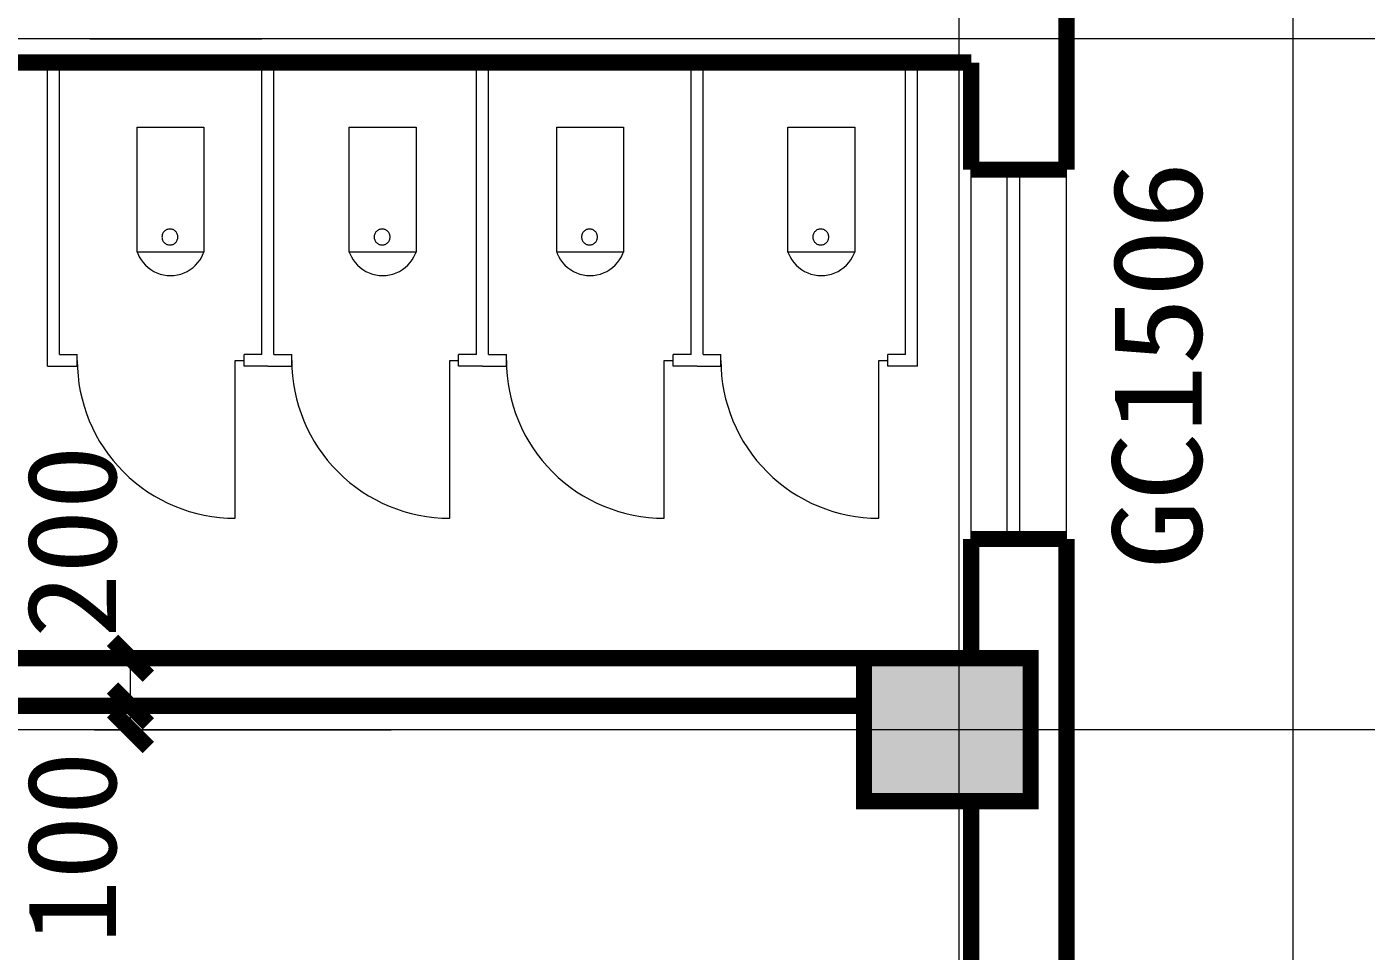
# Model space of a CAD drawing. Extents: x -307567 to 704339, y -10277 to 165507.
# Drawn here: x -211079 to -205460, y 28651 to 32531 of the extents above; entities that cross this region are included whole.
import ezdxf
from ezdxf.enums import TextEntityAlignment as Align

# ---------------------------------------------------------------- set-up
doc = ezdxf.new("R2010")
doc.units = 0
doc.header["$MEASUREMENT"] = 0
doc.layers.add('我的', color=255, linetype='CONTINUOUS', lineweight=0)
doc.styles.get("Standard").update_dxf_attribs({"font": 'txt', "height": 3})

msp = doc.modelspace()

# ---------------------------------------------------------------- linework, layer by layer
at = {"layer": '我的', "color": 0}
for p, q in [((-207167.39035, 13462.38227), (-207167.39035, 99323.43291)), ((-205767.4004, 24180.54348), (-205767.4004, 36580.48338)), ((-203463.16693, 32480.50236), (-214067.35585, 32480.50236)), ((-210814.86967, 32480.50236), (-210092.37572, 32480.50236)), ((-210992.37122, 31105.50962), (-210992.37122, 32380.50438)), ((-210942.37453, 31155.5086), (-210942.37453, 32380.50438)), ((-210814.86967, 32380.50438), (-210092.37572, 32380.50438)), ((-210092.37572, 31155.5086), (-210092.37572, 32380.50438)), ((-210042.37903, 31155.5086), (-210042.37903, 32380.50438)), ((-209192.38022, 31155.5086), (-209192.38022, 32380.50438)), ((-209142.38353, 31155.5086), (-209142.38353, 32380.50438)), ((-208292.38472, 31155.5086), (-208292.38472, 32380.50438)), ((-208242.38803, 31155.5086), (-208242.38803, 32380.50438)), ((-207392.38922, 31155.5086), (-207392.38922, 32380.50438)), ((-207342.39253, 31105.50962), (-207342.39253, 32380.50438)), ((-210616.15545, 32108.81614), (-210336.15655, 32108.81614)), ((-210616.15545, 31584.91968), (-210616.15545, 32108.81614)), ((-210336.15655, 32108.81614), (-210336.15655, 31584.91968)), ((-209726.15746, 32108.81614), (-209446.15856, 32108.81614)), ((-209726.15746, 31584.91968), (-209726.15746, 32108.81614)), ((-209446.15856, 32108.81614), (-209446.15856, 31584.91968)), ((-208856.16364, 32108.81614), (-208576.16016, 32108.81614)), ((-208856.16364, 31584.91968), (-208856.16364, 32108.81614)), ((-208576.16016, 32108.81614), (-208576.16016, 31584.91968)), ((-207886.16727, 32108.81614), (-207606.17295, 32108.81614)), ((-207886.16727, 31584.91968), (-207886.16727, 32108.81614)), ((-207606.17295, 32108.81614), (-207606.17295, 31584.91968)), ((-207117.39365, 30380.51286), (-207117.39365, 31930.50549)), ((-206967.3944, 31930.50549), (-206967.3944, 30380.51286)), ((-206914.83424, 31930.50549), (-206914.83424, 30380.51286)), ((-206717.3926, 30380.51286), (-206717.3926, 31930.50549)), ((-210336.15655, 31584.91968), (-210616.15545, 31584.91968)), ((-209446.15856, 31584.91968), (-209726.15746, 31584.91968)), ((-208576.16016, 31584.91968), (-208856.16364, 31584.91968)), ((-207606.17295, 31584.91968), (-207886.16727, 31584.91968)), ((-210942.37453, 31155.5086), (-210867.3749, 31155.5086)), ((-210867.3749, 31105.50962), (-210867.3749, 31155.5086)), ((-210204.87516, 31130.50911), (-210167.37535, 31130.50911)), ((-210204.87516, 30468.0128), (-210204.87516, 31130.50911)), ((-210092.37572, 31155.5086), (-210167.37535, 31155.5086)), ((-210167.37535, 31105.50962), (-210167.37535, 31155.5086)), ((-210042.37903, 31155.5086), (-209967.3794, 31155.5086)), ((-209967.3794, 31105.50962), (-209967.3794, 31155.5086)), ((-209304.87966, 31130.50911), (-209267.37985, 31130.50911)), ((-209304.87966, 30468.0128), (-209304.87966, 31130.50911)), ((-209192.38022, 31155.5086), (-209267.37985, 31155.5086)), ((-209267.37985, 31105.50962), (-209267.37985, 31155.5086)), ((-209142.38353, 31155.5086), (-209067.3839, 31155.5086)), ((-209067.3839, 31105.50962), (-209067.3839, 31155.5086)), ((-208404.88416, 31130.50911), (-208367.38435, 31130.50911)), ((-208404.88416, 30468.0128), (-208404.88416, 31130.50911)), ((-208292.38472, 31155.5086), (-208367.38435, 31155.5086)), ((-208367.38435, 31105.50962), (-208367.38435, 31155.5086)), ((-208242.38803, 31155.5086), (-208167.3884, 31155.5086)), ((-208167.3884, 31105.50962), (-208167.3884, 31155.5086)), ((-207504.88866, 31130.50911), (-207467.38885, 31130.50911)), ((-207504.88866, 30468.0128), (-207504.88866, 31130.50911)), ((-207392.38922, 31155.5086), (-207467.38885, 31155.5086)), ((-207467.38885, 31105.50962), (-207467.38885, 31155.5086)), ((-210992.37122, 31105.50962), (-210867.3749, 31105.50962)), ((-210067.37738, 31105.50962), (-210167.37535, 31105.50962)), ((-210067.37738, 31105.50962), (-209967.3794, 31105.50962)), ((-209167.38645, 31105.50962), (-209267.37985, 31105.50962)), ((-209167.38645, 31105.50962), (-209067.3839, 31105.50962)), ((-208267.39095, 31105.50962), (-208367.38435, 31105.50962)), ((-208267.39095, 31105.50962), (-208167.3884, 31105.50962)), ((-207342.39253, 31105.50962), (-207467.38885, 31105.50962)), ((-210794.31618, 29880.51498), (-209550.48695, 29880.51498)), ((-210644.31693, 29680.51674), (-210644.31693, 29880.51498)), ((-210794.31618, 29680.51674), (-209550.48695, 29680.51674)), ((-210644.31693, 29580.51648), (-210644.31693, 29680.51674)), ((-189822.88479, 29580.51648), (-241491.62516, 29580.51648)), ((-203463.16693, 29580.51648), (-214245.83244, 29580.51648)), ((-210794.31618, 29580.51648), (-209550.48695, 29580.51648)), ((-207167.39035, 27938.00798), (-207167.39035, 29152.66065))]:
    msp.add_line(p, q, dxfattribs=at)
at = {"layer": '我的', "color": 0, "const_width": 67.49966}
for points in [[(-206717.3926, 32480.50236), (-206717.3926, 33030.49808)], [(-206717.3926, 32480.50236), (-206717.3926, 31930.50549)], [(-211967.36635, 32381.06285), (-210967.37288, 32380.50438)], [(-210967.37288, 32380.50438), (-210067.37738, 32380.50438)], [(-210067.37738, 32380.50438), (-209167.38645, 32380.50438)], [(-209167.38645, 32380.50438), (-208267.39095, 32380.50438)], [(-208267.39095, 32380.50438), (-207367.39545, 32380.50438)], [(-207367.39545, 32380.50438), (-207117.39365, 32380.50438)], [(-207117.3845, 32380.50438), (-207117.39365, 31930.50549)], [(-206717.3926, 31930.50549), (-207117.39365, 31930.50549)], [(-207117.3845, 29880.51498), (-207117.39365, 30380.51286)], [(-206717.3926, 30380.51286), (-207117.39365, 30380.51286)], [(-206717.3926, 29580.51648), (-206717.3926, 30380.51286)], [(-210719.31656, 29955.5146), (-210569.31731, 29805.51535)], [(-211967.36635, 29880.51498), (-207567.3914, 29880.51498)], [(-207567.3914, 29880.51498), (-207567.3914, 29280.51798), (-206867.39185, 29280.51798), (-206867.39185, 29880.51498), (-207567.3914, 29880.51498), (-207567.3914, 29280.51798)], [(-210719.31656, 29755.51636), (-210569.31731, 29605.51711)], [(-211967.36635, 29680.51674), (-207567.3914, 29680.51674)], [(-210719.31656, 29655.5161), (-210569.31731, 29505.51685)], [(-206717.3926, 27530.52711), (-206717.3926, 29580.51648)], [(-207117.39365, 27530.52711), (-207117.39365, 29280.51798)]]:
    msp.add_lwpolyline(points, dxfattribs=at)
at = {"layer": '我的', "color": 0}
for points in [[(-210445.02136, 31648.21663), (-210445.18616, 31651.49649), (-210445.6668, 31654.74546), (-210446.46331, 31657.93262), (-210447.57109, 31661.02365), (-210448.97184, 31663.99338), (-210450.66098, 31666.8109), (-210452.6202, 31669.44875), (-210454.82661, 31671.8829), (-210457.25732, 31674.08816), (-210459.89861, 31676.04509), (-210462.71384, 31677.73309), (-210465.68471, 31679.13727), (-210468.7746, 31680.24391), (-210471.96062, 31681.04156), (-210475.21072, 31681.5245), (-210478.49287, 31681.68471), (-210481.77045, 31681.5245), (-210485.02055, 31681.04156), (-210488.20657, 31680.24391), (-210491.30104, 31679.13727), (-210494.26733, 31677.73309), (-210497.08256, 31676.04509), (-210499.72385, 31674.08816), (-210502.15914, 31671.8829), (-210504.36097, 31669.44875), (-210506.32019, 31666.8109), (-210508.00933, 31663.99338), (-210509.41465, 31661.02365), (-210510.51786, 31657.93262), (-210511.31894, 31654.74546), (-210511.79959, 31651.49649), (-210511.95981, 31648.21663), (-210511.79959, 31644.93677), (-210511.31894, 31641.68781), (-210510.51786, 31638.50065), (-210509.41465, 31635.40961), (-210508.00933, 31632.43989), (-210506.32019, 31629.62351), (-210504.36097, 31626.98452), (-210502.15914, 31624.55037), (-210499.72385, 31622.3451), (-210497.08256, 31620.38817), (-210494.26733, 31618.70018), (-210491.30104, 31617.296), (-210488.20657, 31616.18936), (-210485.02055, 31615.39171), (-210481.77045, 31614.90877), (-210478.49287, 31614.74855), (-210475.21072, 31614.90877), (-210471.96062, 31615.39171), (-210468.7746, 31616.18936), (-210465.68471, 31617.296), (-210462.71384, 31618.70018), (-210459.89861, 31620.38817), (-210457.25732, 31622.3451), (-210454.82661, 31624.55037), (-210452.6202, 31626.98452), (-210450.66098, 31629.62237), (-210448.97184, 31632.43989), (-210447.57109, 31635.40961), (-210446.46331, 31638.50065), (-210445.6668, 31641.68781), (-210445.18616, 31644.93677), (-210445.02136, 31648.21663)], [(-209555.02795, 31648.21663), (-209555.18816, 31651.49649), (-209555.66881, 31654.74546), (-209556.4699, 31657.93262), (-209557.5731, 31661.02365), (-209558.97843, 31663.99338), (-209560.66757, 31666.8109), (-209562.62679, 31669.44875), (-209564.82862, 31671.8829), (-209567.26391, 31674.08816), (-209569.90061, 31676.04509), (-209572.72042, 31677.73309), (-209575.68672, 31679.13727), (-209578.78119, 31680.24391), (-209581.9672, 31681.04156), (-209585.21273, 31681.5245), (-209588.49488, 31681.68471), (-209591.77703, 31681.5245), (-209595.02256, 31681.04156), (-209598.20858, 31680.24391), (-209601.30305, 31679.13727), (-209604.27392, 31677.73309), (-209607.08915, 31676.04509), (-209609.72586, 31674.08816), (-209612.16115, 31671.8829), (-209614.36756, 31669.44875), (-209616.3222, 31666.8109), (-209618.01134, 31663.99338), (-209619.41666, 31661.02365), (-209620.52445, 31657.93262), (-209621.32095, 31654.74546), (-209621.8016, 31651.49649), (-209621.96639, 31648.21663), (-209621.8016, 31644.93677), (-209621.32095, 31641.68781), (-209620.52445, 31638.50065), (-209619.41666, 31635.40961), (-209618.01134, 31632.43989), (-209616.3222, 31629.62351), (-209614.36756, 31626.98452), (-209612.16115, 31624.55037), (-209609.72586, 31622.3451), (-209607.08915, 31620.38817), (-209604.27392, 31618.70018), (-209601.30305, 31617.296), (-209598.20858, 31616.18936), (-209595.02256, 31615.39171), (-209591.77703, 31614.90877), (-209588.49488, 31614.74855), (-209585.21273, 31614.90877), (-209581.9672, 31615.39171), (-209578.78119, 31616.18936), (-209575.68672, 31617.296), (-209572.72042, 31618.70018), (-209569.90061, 31620.38817), (-209567.26391, 31622.3451), (-209564.82862, 31624.55037), (-209562.62679, 31626.98452), (-209560.66757, 31629.62237), (-209558.97843, 31632.43989), (-209557.5731, 31635.40961), (-209556.4699, 31638.50065), (-209555.66881, 31641.68781), (-209555.18816, 31644.93677), (-209555.02795, 31648.21663)], [(-208685.03413, 31648.21663), (-208685.19892, 31651.49649), (-208685.67499, 31654.74546), (-208686.4715, 31657.93262), (-208687.57928, 31661.02365), (-208688.98919, 31663.99338), (-208690.67375, 31666.8109), (-208692.63297, 31669.44875), (-208694.83022, 31671.8829), (-208697.26551, 31674.08816), (-208699.90222, 31676.04509), (-208702.72203, 31677.73309), (-208705.68832, 31679.13727), (-208708.78279, 31680.24391), (-208711.96881, 31681.04156), (-208715.21891, 31681.5245), (-208718.50564, 31681.68471), (-208721.78321, 31681.5245), (-208725.02416, 31681.04156), (-208728.21018, 31680.24391), (-208731.30465, 31679.13727), (-208734.27094, 31677.73309), (-208737.09075, 31676.04509), (-208739.72746, 31674.08816), (-208742.16275, 31671.8829), (-208744.36916, 31669.44875), (-208746.32838, 31666.8109), (-208748.02209, 31663.99338), (-208749.42284, 31661.02365), (-208750.53063, 31657.93262), (-208751.32713, 31654.74546), (-208751.81236, 31651.49649), (-208751.968, 31648.21663), (-208751.81236, 31644.93677), (-208751.32713, 31641.68781), (-208750.53063, 31638.50065), (-208749.42284, 31635.40961), (-208748.02209, 31632.43989), (-208746.32838, 31629.62351), (-208744.36916, 31626.98452), (-208742.16275, 31624.55037), (-208739.72746, 31622.3451), (-208737.09075, 31620.38817), (-208734.27094, 31618.70018), (-208731.30465, 31617.296), (-208728.21018, 31616.18936), (-208725.02416, 31615.39171), (-208721.78321, 31614.90877), (-208718.50564, 31614.74855), (-208715.21891, 31614.90877), (-208711.96881, 31615.39171), (-208708.78279, 31616.18936), (-208705.68832, 31617.296), (-208702.72203, 31618.70018), (-208699.90222, 31620.38817), (-208697.26551, 31622.3451), (-208694.83022, 31624.55037), (-208692.63297, 31626.98452), (-208690.67375, 31629.62237), (-208688.98919, 31632.43989), (-208687.57928, 31635.40961), (-208686.4715, 31638.50065), (-208685.67499, 31641.68781), (-208685.19892, 31644.93677), (-208685.03413, 31648.21663)], [(-207715.03776, 31648.21663), (-207715.20255, 31651.49649), (-207715.67862, 31654.74546), (-207716.48428, 31657.93262), (-207717.58291, 31661.02365), (-207718.99282, 31663.99338), (-207720.67738, 31666.8109), (-207722.6366, 31669.44875), (-207724.84301, 31671.8829), (-207727.2783, 31674.08816), (-207729.915, 31676.04509), (-207732.72566, 31677.73309), (-207735.70111, 31679.13727), (-207738.79557, 31680.24391), (-207741.98159, 31681.04156), (-207745.2317, 31681.5245), (-207748.50927, 31681.68471), (-207751.78684, 31681.5245), (-207755.03695, 31681.04156), (-207758.22297, 31680.24391), (-207761.31743, 31679.13727), (-207764.28373, 31677.73309), (-207767.10354, 31676.04509), (-207769.74024, 31674.08816), (-207772.17553, 31671.8829), (-207774.38194, 31669.44875), (-207776.34116, 31666.8109), (-207778.02572, 31663.99338), (-207779.43563, 31661.02365), (-207780.53426, 31657.93262), (-207781.33992, 31654.74546), (-207781.81599, 31651.49649), (-207781.98078, 31648.21663), (-207781.81599, 31644.93677), (-207781.33992, 31641.68781), (-207780.53426, 31638.50065), (-207779.43563, 31635.40961), (-207778.02572, 31632.43989), (-207776.34116, 31629.62351), (-207774.38194, 31626.98452), (-207772.17553, 31624.55037), (-207769.74024, 31622.3451), (-207767.10354, 31620.38817), (-207764.28373, 31618.70018), (-207761.31743, 31617.296), (-207758.22297, 31616.18936), (-207755.03695, 31615.39171), (-207751.78684, 31614.90877), (-207748.50927, 31614.74855), (-207745.2317, 31614.90877), (-207741.98159, 31615.39171), (-207738.79557, 31616.18936), (-207735.70111, 31617.296), (-207732.72566, 31618.70018), (-207729.915, 31620.38817), (-207727.2783, 31622.3451), (-207724.84301, 31624.55037), (-207722.6366, 31626.98452), (-207720.67738, 31629.62237), (-207718.99282, 31632.43989), (-207717.58291, 31635.40961), (-207716.48428, 31638.50065), (-207715.67862, 31641.68781), (-207715.20255, 31644.93677), (-207715.03776, 31648.21663)], [(-210616.15545, 31584.91968), (-210613.61946, 31578.37026), (-210607.37559, 31565.17071), (-210599.87288, 31552.64636), (-210591.17084, 31540.91851), (-210581.36559, 31530.09932), (-210570.54869, 31520.29293), (-210558.82084, 31511.59432), (-210546.29649, 31504.08703), (-210533.09465, 31497.84431), (-210519.34808, 31492.92566), (-210505.18036, 31489.37801), (-210490.73799, 31487.23454), (-210476.15371, 31486.51815), (-210461.56944, 31487.23454), (-210447.12706, 31489.37801), (-210432.96393, 31492.92566), (-210419.21735, 31497.84431), (-210406.01551, 31504.08703), (-210393.49116, 31511.59432), (-210381.76332, 31520.29293), (-210370.94184, 31530.09932), (-210361.13659, 31540.91851), (-210352.43912, 31552.64636), (-210344.93183, 31565.17071), (-210338.68797, 31578.37026), (-210336.15655, 31584.91968)], [(-209726.15746, 31584.91968), (-209723.62604, 31578.37026), (-209717.38218, 31565.17071), (-209709.87489, 31552.64636), (-209701.17742, 31540.91851), (-209691.37218, 31530.09932), (-209680.5507, 31520.29293), (-209668.82285, 31511.59432), (-209656.2985, 31504.08703), (-209643.10124, 31497.84431), (-209629.35009, 31492.92566), (-209615.18695, 31489.37801), (-209600.74458, 31487.23454), (-209586.1603, 31486.51815), (-209571.57602, 31487.23454), (-209557.13365, 31489.37801), (-209542.97051, 31492.92566), (-209529.21936, 31497.84431), (-209516.01752, 31504.08703), (-209503.49775, 31511.59432), (-209491.76532, 31520.29293), (-209480.94842, 31530.09932), (-209471.14317, 31540.91851), (-209462.44571, 31552.64636), (-209454.93842, 31565.17071), (-209448.69456, 31578.37026), (-209446.15856, 31584.91968)], [(-208856.16364, 31584.91968), (-208853.6368, 31578.37026), (-208847.38378, 31565.17071), (-208839.88565, 31552.64636), (-208831.17903, 31540.91851), (-208821.37378, 31530.09932), (-208810.5523, 31520.29293), (-208798.83361, 31511.59432), (-208786.30926, 31504.08703), (-208773.10742, 31497.84431), (-208759.35627, 31492.92566), (-208745.19313, 31489.37801), (-208730.74618, 31487.23454), (-208716.1619, 31486.51815), (-208701.58678, 31487.23454), (-208687.13983, 31489.37801), (-208672.96754, 31492.92566), (-208659.22554, 31497.84431), (-208646.0237, 31504.08703), (-208633.49935, 31511.59432), (-208621.77151, 31520.29293), (-208610.95003, 31530.09932), (-208601.14478, 31540.91851), (-208592.44731, 31552.64636), (-208584.94002, 31565.17071), (-208578.69616, 31578.37026), (-208576.16016, 31584.91968)], [(-207886.16727, 31584.91968), (-207883.64043, 31578.37026), (-207877.39657, 31565.17071), (-207869.88928, 31552.64636), (-207861.19181, 31540.91851), (-207851.38656, 31530.09932), (-207840.56508, 31520.29293), (-207828.83724, 31511.59432), (-207816.31289, 31504.08703), (-207803.11105, 31497.84431), (-207789.3599, 31492.92566), (-207775.20591, 31489.37801), (-207760.75896, 31487.23454), (-207746.17469, 31486.51815), (-207731.59041, 31487.23454), (-207717.14346, 31489.37801), (-207702.98032, 31492.92566), (-207689.23833, 31497.84431), (-207676.03649, 31504.08703), (-207663.51214, 31511.59432), (-207651.77513, 31520.29293), (-207640.95366, 31530.09932), (-207631.15756, 31540.91851), (-207622.4601, 31552.64636), (-207614.95281, 31565.17071), (-207608.70894, 31578.37026), (-207606.17295, 31584.91968)]]:
    msp.add_lwpolyline(points, dxfattribs=at)
for centre in [(-210204.87516, 31130.50911), (-209304.87966, 31130.50911), (-208404.88416, 31130.50911), (-207504.88866, 31130.50911)]:
    msp.add_arc(centre, 662.49674, 180.00000501, 270.00000751, dxfattribs=at)
msp.add_solid([(-207567.3914, 29880.51498), (-206867.39185, 29880.51498), (-207567.3914, 29280.51798), (-206867.39185, 29280.51798)], dxfattribs=at)

# ---------------------------------------------------------------- texts
for s, width, p, p2 in [('GC1506', 0.882581, (-206149.89666, 30255.5131), (-206149.89666, 31965.50478)), ('200', 0.925715, (-210704.3203, 29964.51534), (-210704.3203, 30774.51151)), ('100', 1.08, (-210704.3203, 28680.52098), (-210704.3203, 29490.51716))]:
    msp.add_text(s, height=374.998125, rotation=90, dxfattribs=dict(at, width=width)).set_placement(p, p2, align=Align.FIT)

doc.saveas('drawing.dxf')
